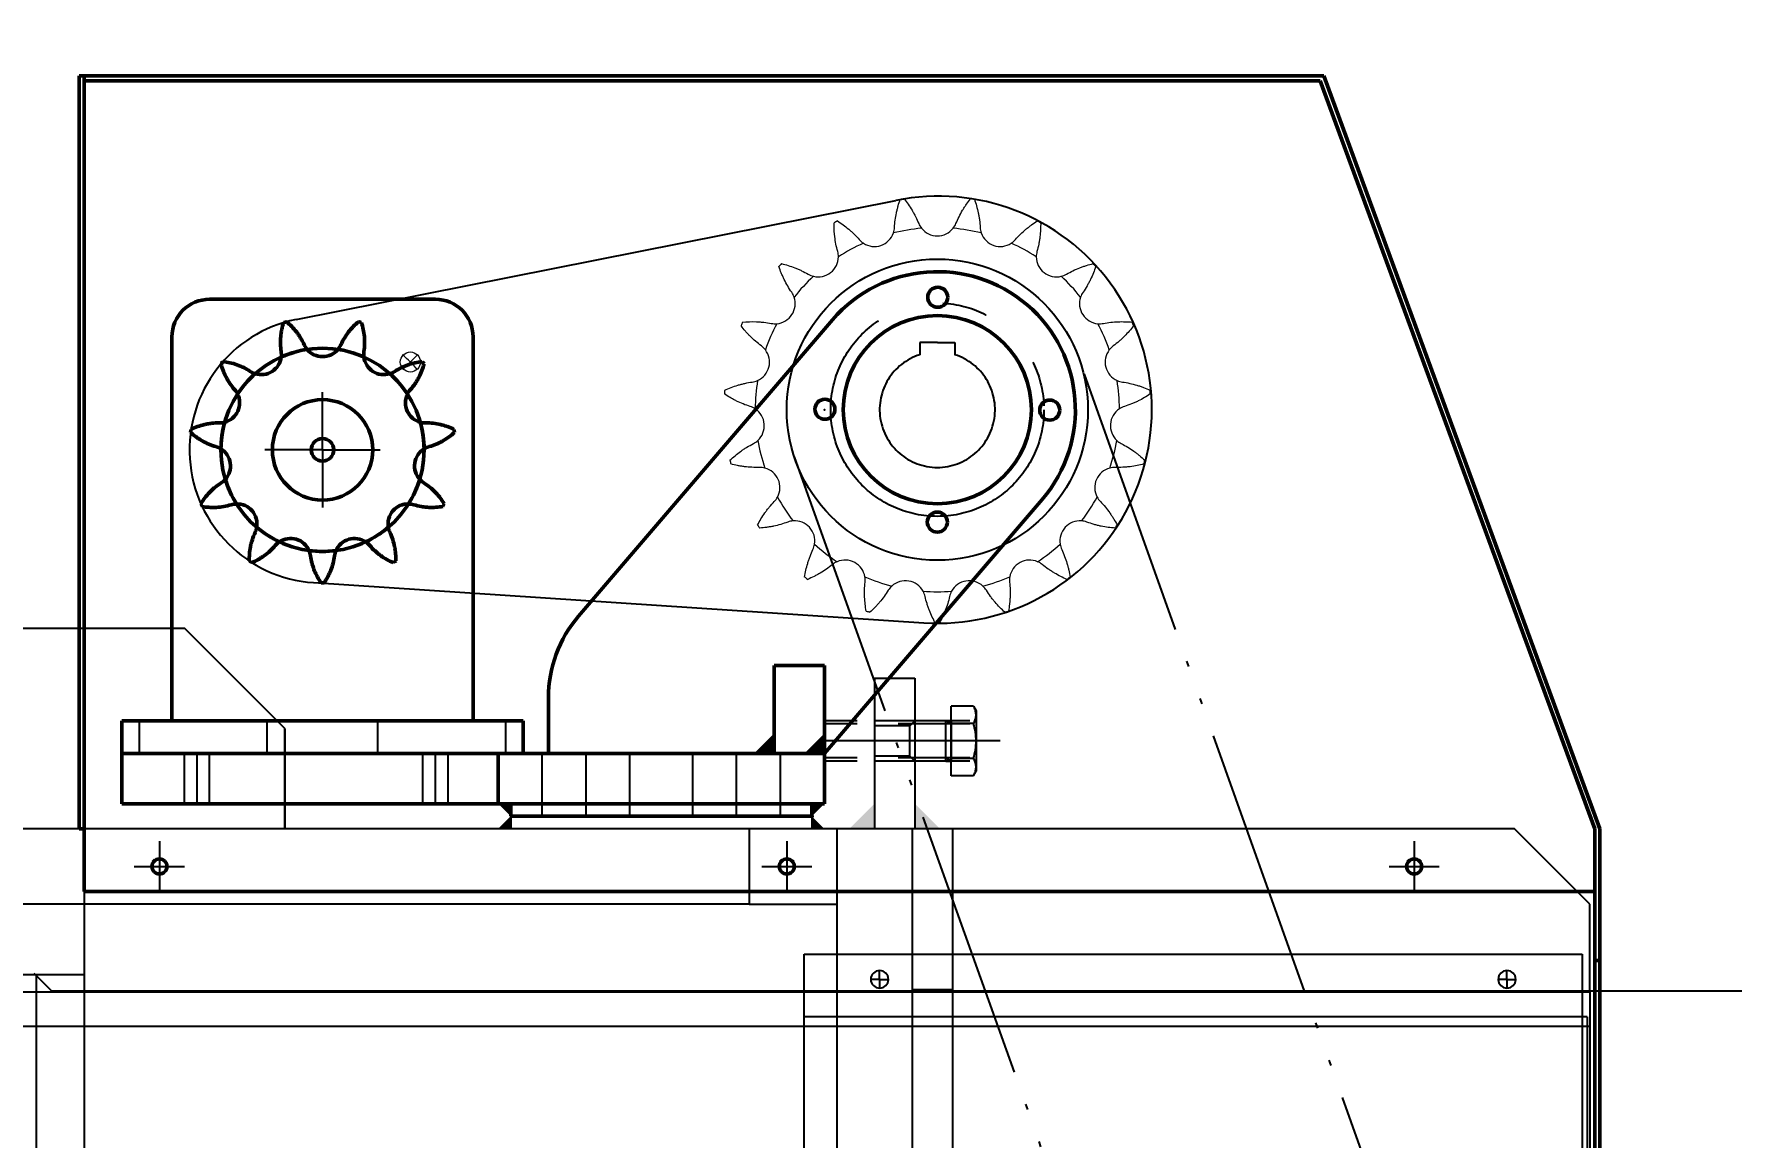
# Model space of a CAD drawing. Header units: millimetres. Extents: x -1204 to 13934, y -5982 to 4710.
# Drawn here: x 5530 to 6206, y 1377 to 1816 of the extents above; entities that cross this region are included whole.
import ezdxf

# ---------------------------------------------------------------- set-up
doc = ezdxf.new("R2010")
doc.units = ezdxf.units.MM
doc.header["$LTSCALE"] = 18
for name, pattern in [('AM_ISO02W050', [7.5, 6, -1.5]), ('AM_ISO08W050', [13, 9.75, -1.5, 0.25, -1.5]), ('AM_ISO08W050x2', [7.625, 6, -0.75, 0.125, -0.75]), ('AM_ISO09W050', [8.5, 6, -0.75, 0.125, -0.75, 0.125, -0.75]), ('CENTER', [7, 4, -1, 1, -1]), ('CENTER2', [11.25, 7.5, -1.5, 0.75, -1.5]), ('GEN4A', [16.25, 9.75, -1.5, 1, -1.5, 1, -1.5]), ('GEN7', [15, 10, -2.5, 0, -2.5]), ('GEN7A', [7.5, 5, -1.25, 0, -1.25]), ('HIDDEN', [9.525, 6.35, -3.175])]:
    doc.linetypes.add(name, pattern=pattern)
for name, color, linetype in [('3A', 6, 'GEN4A'), ('4', 1, 'CENTER'), ('6', 2, 'Continuous'), ('7', 4, 'GEN7'), ('7A', 4, 'GEN7A'), ('XY_THICK', 7, 'Continuous')]:
    doc.layers.add(name, color=color, linetype=linetype)
for name, color, linetype, lineweight in [('AM_0', 7, 'Continuous', 50), ('AM_3', 6, 'AM_ISO02W050', 25), ('AM_5', 3, 'Continuous', 25), ('AM_7', 4, 'AM_ISO08W050', 25)]:
    doc.layers.add(name, color=color, linetype=linetype, lineweight=lineweight)
doc.layers.add('AM_INV', color=253, linetype='Continuous', lineweight=0, plot=False)
doc.styles.get("Standard").update_dxf_attribs({"font": 'ISOCP.SHX', "bigfont": 'GBCBIG.SHX'})
doc.dimstyles.new('AM_GB$0', dxfattribs={"dimtxt": 3.5, "dimasz": 2.5, "dimexe": 3, "dimexo": 0, "dimgap": 1.5, "dimtad": 1, "dimdsep": 46, "dimtxsty": 'Standard', "dimcen": 0, "dimclrd": 256, "dimclre": 256, "dimclrt": 2, "dimadec": 0, "dimazin": 2, "dimtp": 0.1, "dimtm": 0.1, "dimtfac": 0.71, "dimtmove": 0, "dimatfit": 3, "dimfxl": 1, "dimlwd": -1, "dimlwe": -1, "dimarcsym": 1})

# ---------------------------------------------------------------- blocks, each defined once
blk = doc.blocks.new('A$C1559262B')
for p, q in [((45.09, 555), (29.09, 555)), ((29.09, 555), (29.09, 495)), ((45.09, 555), (45.09, 495)), ((29.09, 536), (29.09, 524)), ((95.09, 15), (350.09, 15))]:
    blk.add_line(p, q)
at = {"layer": 'AM_0'}
for points in [[(29.09, 495), (29.09, 505), (19.09, 495)], [(45.09, 495), (55.09, 495), (45.09, 505)], [(70.09, 495), (70.09, 500), (65.09, 495)], [(190.09, 495), (195.09, 495), (190.09, 500)], [(95.09, 45), (85.09, 45), (95.09, 35)], [(350.09, 45), (350.09, 35), (360.09, 45)]]:
    blk.add_solid(points, dxfattribs=at)
at = {"layer": 'AM_3', "ltscale": 0.5}
for p, q in [((29.09, 538), (45.09, 538)), ((29.09, 538), (31.09, 536)), ((31.09, 536), (45.09, 536)), ((31.09, 524), (31.09, 536)), ((29.09, 522), (31.09, 524)), ((29.09, 522), (45.09, 522)), ((31.09, 524), (45.09, 524)), ((95.09, 465), (60.09, 465)), ((30.09, 431), (14.09, 431)), ((30.09, 109), (14.09, 109)), ((385.09, 103), (360.09, 103)), ((95.09, 75), (60.09, 75))]:
    blk.add_line(p, q, dxfattribs=at)
at = {"layer": 'AM_3'}
for p, q in [((95.09, 35), (146.44, 35)), ((146.44, 35), (163.73, 35)), ((163.73, 35), (291.44, 35)), ((291.44, 35), (308.73, 35)), ((308.73, 35), (350.09, 35))]:
    blk.add_line(p, q, dxfattribs=at)
at = {"layer": 'AM_7'}
for p, q in [((26.09, 530), (48.09, 530)), ((398.73, 270), (0, 270))]:
    blk.add_line(p, q, dxfattribs=at)
at = {"layer": 'XY_THICK'}
for p, q in [((280.09, 535), (320.09, 575)), ((466.09, 575), (320.09, 575)), ((280.09, 495), (280.09, 535)), ((280.09, 535), (280.09, 495)), ((14.09, 495), (14.09, 45)), ((14.09, 495), (360.09, 495)), ((30.09, 495), (30.09, 45)), ((60.09, 495), (60.09, 45)), ((70.09, 500), (190.09, 500)), ((70.09, 500), (70.09, 495)), ((95.09, 495), (95.09, 465)), ((190.09, 500), (190.09, 495)), ((256.31, 495), (360.09, 495)), ((280.09, 495), (360.09, 495)), ((359.09, 495), (385.09, 495)), ((360.09, 495), (360.09, 45)), ((360.09, 495), (360.09, 465)), ((385.09, 465), (385.09, 495)), ((95.09, 465), (360.09, 465)), ((360.09, 465), (466.09, 465)), ((385.09, 465), (385.09, 435)), ((385.09, 437), (360.09, 437)), ((385.09, 435), (385.09, 45)), ((360.09, 430), (60.09, 430)), ((360.09, 110), (60.09, 110)), ((95.09, 75), (360.09, 75)), ((95.09, 45), (95.09, 75)), ((385.09, 45), (14.09, 45)), ((95.09, 15), (95.09, 45)), ((350.09, 15), (350.09, 45))]:
    blk.add_line(p, q, dxfattribs=at)
for radius in [35, 30]:
    blk.add_circle((466.09, 520), radius, dxfattribs=at)
blk.add_arc((466.09, 520), 55, 270, 90, dxfattribs=at)
blk = doc.blocks.new('A$C4BEC5526')
at = {"layer": 'XY_THICK'}
for p, q in [((447, 1238.97), (447, 788.97)), ((463, 1238.97), (463, 788.97)), ((493, 1238.97), (493, 788.97)), ((793, 1238.97), (793, 788.97))]:
    blk.add_line(p, q, dxfattribs=at)
at = {"linetype": 'CENTER2'}
blk.add_blockref('A$C1559262B', (432.91, 743.97), dxfattribs=at)
blk = doc.blocks.new('A$C6D24733D')
for p, q in [((325, 217), (325, 217)), ((35, 206), (125, 206)), ((182.04, 79.74), (283.24, 197.8)), ((20, 110.32), (20, 191)), ((140, 38), (140, 191)), ((280, 25), (366.76, 126.2)), ((20, 38), (20, 110.32)), ((260, 60.01), (260, 25)), ((280, 60.01), (260, 60.01)), ((280, 60.01), (280, 25)), ((170, 25), (170, 47.2)), ((0, 38), (60, 38)), ((0, 38), (0, 25)), ((60, 38), (160, 38)), ((160, 38), (160, 25)), ((192, 25), (0, 25)), ((0, 5), (0, 25)), ((0, 25), (60, 25)), ((40, 25), (192, 25)), ((60, 25), (160, 25)), ((150, 5), (150, 25)), ((275, 25), (167.89, 25)), ((275, 25), (167.89, 25)), ((177.89, 25), (280, 25)), ((280, 5), (280, 25)), ((0, 5), (280, 5)), ((155, 0), (155, 5)), ((275, 5), (275, 0)), ((155, 0), (275, 0))]:
    blk.add_line(p, q)
for centre, radius in [((325.16, 206.79), 4), ((325, 162), 37.5), ((80, 146), 40.5), ((80, 146), 20), ((280.21, 162.16), 4), ((369.79, 161.84), 4), ((80, 146), 4.5), ((325, 117.21), 4)]:
    blk.add_circle(centre, radius)
at = {"color": 7, "linetype": 'Continuous', "lineweight": 15, "ltscale": 4}
for centre, radius, start, end in [((325, 162), 85.09, 98.96049, 99.98688), ((325, 162), 85.09, 80.01312, 81.03951), ((325, 162), 85.09, 117.90785, 118.93425), ((325, 162), 85.09, 61.06575, 62.09215), ((299.92, 235.05), 8.02, 237.00122, 340.89351), ((325, 162), 72.57, 94.99189, 103.95548), ((325, 239.24), 8.02, 218.05385, 321.94615), ((325, 162), 72.57, 76.04452, 85.00811), ((350.08, 235.05), 8.02, 199.10649, 302.99878), ((325, 162), 72.57, 113.93926, 122.90284), ((325, 162), 72.57, 57.09716, 66.06074), ((325, 162), 85.09, 136.85522, 137.88162), ((277.56, 222.95), 8.02, 255.94859, 359.84088), ((372.44, 222.95), 8.02, 180.15912, 284.05141), ((325, 162), 85.09, 42.11838, 43.14478), ((325, 162), 72.57, 132.88663, 141.85021), ((325, 162), 72.57, 38.14979, 47.11337), ((260.34, 204.25), 8.02, 274.89596, 18.78825), ((389.66, 204.25), 8.02, 161.21175, 265.10404), ((325, 162), 85.09, 155.80259, 156.82899), ((325, 162), 72.57, 151.834, 160.79758), ((325, 162), 72.57, 19.20242, 28.166), ((325, 162), 85.09, 23.17101, 24.19741), ((399.88, 180.96), 8.02, 142.26438, 246.15667), ((325, 162), 85.09, 174.74996, 175.77636), ((325, 162), 72.57, 170.78137, 179.74495), ((325, 162), 72.57, 0.25505, 9.21863), ((325, 162), 85.09, 4.22364, 5.25004), ((401.97, 155.62), 8.02, 123.31701, 227.2093), ((325, 162), 72.57, 341.30768, 350.27126), ((395.73, 130.97), 8.02, 104.36964, 208.26194), ((325, 162), 85.09, 345.27627, 346.30267), ((325, 162), 72.57, 322.36031, 331.3239), ((381.83, 109.69), 8.02, 85.42227, 189.31457), ((325, 162), 85.09, 326.32891, 327.3553), ((325, 162), 72.57, 303.41295, 312.37653), ((361.76, 94.07), 8.02, 66.47491, 170.3672), ((325, 162), 72.57, 284.46558, 293.42916), ((325, 162), 85.09, 307.38154, 308.40794), ((337.71, 85.81), 8.02, 47.52754, 151.41983), ((325, 162), 85.09, 288.43417, 289.46057), ((325, 162), 85.09, 269.4868, 270.5132)]:
    blk.add_arc(centre, radius, start, end, dxfattribs=at)
for centre, radius, start, end in [((325, 162), 55, 319.39521, 139.39521), ((35, 191), 15, 90, 180), ((125, 191), 15, 0, 90), ((80, 146), 53.01, 105.71176, 107.01551), ((80, 146), 53.01, 72.98449, 74.28824), ((55.59, 183.99), 8.02, 252.57777, 352.87677), ((80, 146), 40.49, 98.74601, 113.98126), ((80, 191.16), 8.02, 219.8505, 320.1495), ((80, 146), 40.49, 66.01874, 81.25399), ((104.41, 183.99), 8.02, 187.12323, 287.42223), ((80, 146), 53.01, 138.43904, 139.74278), ((80, 146), 40.49, 131.47329, 146.70853), ((80, 146), 40.49, 33.29147, 48.52671), ((80, 146), 53.01, 40.25722, 41.56096), ((38.92, 164.76), 8.02, 285.30505, 25.60404), ((121.08, 164.76), 8.02, 154.39596, 254.69495), ((80, 146), 40.49, 164.20056, 179.4358), ((80, 146), 40.49, 0.5642, 15.79944), ((80, 146), 53.01, 171.16631, 172.47005), ((80, 146), 53.01, 7.52995, 8.83369), ((35.3, 139.57), 8.02, 318.03232, 58.33132), ((124.7, 139.57), 8.02, 121.66868, 221.96768), ((80, 146), 40.49, 196.92783, 212.16308), ((80, 146), 40.49, 327.83692, 343.07217), ((80, 146), 53.01, 203.89358, 205.19733), ((45.87, 116.43), 8.02, 350.75959, 91.05859), ((114.13, 116.43), 8.02, 88.94141, 189.24041), ((80, 146), 53.01, 334.80267, 336.10642), ((80, 146), 40.49, 229.6551, 244.89035), ((80, 146), 40.49, 295.10965, 310.3449), ((67.28, 102.67), 8.02, 23.48686, 123.78586), ((92.72, 102.67), 8.02, 56.21414, 156.51314), ((80, 146), 53.01, 236.62086, 237.9246), ((80, 146), 40.49, 262.38238, 277.61762), ((80, 146), 53.01, 302.0754, 303.37914), ((80, 146), 53.01, 269.34813, 270.65187), ((220, 47.2), 50, 139.39521, 180)]:
    blk.add_arc(centre, radius, start, end)
at = {"color": 7, "linetype": 'Continuous', "lineweight": 15, "ltscale": 2}
for centre, radius, start, end in [((250.12, 180.96), 8.02, 293.84333, 37.73562), ((248.03, 155.62), 8.02, 312.7907, 56.68299), ((325, 162), 72.57, 189.72874, 198.69232), ((325, 162), 85.09, 193.69733, 194.72373), ((254.27, 130.97), 8.02, 331.73806, 75.63036), ((325, 162), 72.57, 208.6761, 217.63969), ((325, 162), 85.09, 212.6447, 213.67109), ((268.17, 109.69), 8.02, 350.68543, 94.57773), ((325, 162), 72.57, 227.62347, 236.58705), ((288.24, 94.07), 8.02, 9.6328, 113.52509), ((325, 162), 85.09, 231.59206, 232.61846), ((325, 162), 72.57, 246.57084, 255.53442), ((312.29, 85.81), 8.02, 28.58017, 132.47246), ((325, 162), 72.57, 265.51821, 274.48179), ((325, 162), 85.09, 250.53943, 251.56583)]:
    blk.add_arc(centre, radius, start, end, dxfattribs=at)
for points in [[(307.93, 234.58), (308.05, 236.59), (308.31, 238.53), (308.81, 240.87), (308.91, 241.34), (309.14, 242.26), (309.26, 242.72), (309.65, 244.08), (309.93, 244.95), (310.24, 245.8)], [(311.75, 246.06), (312.88, 244.65), (313.95, 243.13), (315.18, 241.07), (315.42, 240.65), (315.89, 239.79), (316.12, 239.36), (316.79, 238.03), (317.2, 237.12), (317.58, 236.19)], [(332.42, 236.19), (333.18, 238.05), (334.07, 239.8), (335.29, 241.86), (335.54, 242.26), (336.06, 243.06), (336.32, 243.46), (337.13, 244.61), (337.69, 245.35), (338.25, 246.06)], [(339.76, 245.8), (340.37, 244.1), (340.89, 242.32), (341.38, 239.97), (341.48, 239.5), (341.64, 238.54), (341.72, 238.05), (341.92, 236.57), (342.01, 235.58), (342.07, 234.58)], [(285.17, 237.2), (286.7, 236.23), (288.21, 235.14), (290.04, 233.59), (290.4, 233.28), (291.12, 232.62), (291.48, 232.28), (292.55, 231.24), (293.23, 230.52), (293.9, 229.76)], [(356.1, 229.76), (357.43, 231.27), (358.84, 232.64), (360.67, 234.19), (361.04, 234.49), (361.78, 235.08), (362.16, 235.37), (363.3, 236.2), (364.06, 236.72), (364.83, 237.2)], [(285.29, 225.1), (284.75, 227.04), (284.37, 228.96), (284.07, 231.34), (284.02, 231.82), (283.94, 232.76), (283.91, 233.24), (283.83, 234.65), (283.82, 235.57), (283.83, 236.47)], [(366.17, 236.47), (366.2, 234.66), (366.11, 232.81), (365.81, 230.43), (365.75, 229.95), (365.59, 228.99), (365.5, 228.5), (365.21, 227.04), (364.98, 226.07), (364.71, 225.1)], [(266.95, 208.78), (265.81, 210.45), (264.83, 212.14), (263.78, 214.3), (263.57, 214.73), (263.19, 215.6), (263, 216.03), (262.47, 217.34), (262.16, 218.21), (261.88, 219.07)], [(262.91, 220.19), (264.67, 219.78), (266.45, 219.23), (268.68, 218.36), (269.13, 218.18), (270.03, 217.79), (270.48, 217.59), (271.82, 216.95), (272.71, 216.49), (273.58, 215.99)], [(376.42, 215.99), (378.17, 216.99), (379.94, 217.83), (382.17, 218.7), (382.62, 218.86), (383.52, 219.18), (383.97, 219.32), (385.32, 219.74), (386.21, 219.98), (387.09, 220.19)], [(388.12, 219.07), (387.56, 217.35), (386.87, 215.62), (385.82, 213.47), (385.6, 213.04), (385.14, 212.18), (384.9, 211.74), (384.15, 210.46), (383.62, 209.61), (383.05, 208.78)], [(247.38, 196.88), (249.18, 197.06), (251.04, 197.12), (253.43, 197.02), (253.92, 197), (254.89, 196.92), (255.38, 196.87), (256.86, 196.71), (257.85, 196.56), (258.84, 196.37)], [(391.16, 196.37), (393.14, 196.75), (395.09, 196.96), (397.48, 197.06), (397.96, 197.07), (398.91, 197.08), (399.39, 197.07), (400.8, 197.03), (401.72, 196.97), (402.62, 196.88)], [(254.9, 187.4), (253.29, 188.6), (251.81, 189.89), (250.11, 191.58), (249.78, 191.93), (249.13, 192.62), (248.82, 192.97), (247.89, 194.04), (247.31, 194.76), (246.77, 195.48)], [(403.23, 195.48), (402.14, 194.04), (400.93, 192.63), (399.24, 190.93), (398.89, 190.6), (398.18, 189.93), (397.81, 189.6), (396.68, 188.63), (395.9, 188), (395.1, 187.4)], [(240.26, 169.79), (241.91, 170.54), (243.64, 171.2), (245.94, 171.89), (246.41, 172.02), (247.35, 172.26), (247.83, 172.38), (249.28, 172.7), (250.27, 172.88), (251.26, 173.02)], [(398.74, 173.02), (400.73, 172.74), (402.64, 172.31), (404.94, 171.63), (405.4, 171.48), (406.3, 171.18), (406.74, 171.02), (408.06, 170.52), (408.91, 170.16), (409.74, 169.79)], [(250.45, 163.26), (248.53, 163.87), (246.72, 164.61), (244.56, 165.66), (244.14, 165.88), (243.3, 166.33), (242.89, 166.56), (241.67, 167.27), (240.89, 167.76), (240.14, 168.27)], [(409.86, 168.27), (408.37, 167.25), (406.76, 166.31), (404.61, 165.26), (404.17, 165.05), (403.28, 164.66), (402.82, 164.46), (401.44, 163.91), (400.51, 163.57), (399.55, 163.26)], [(242.33, 141.85), (243.64, 143.1), (245.06, 144.29), (247.01, 145.68), (247.41, 145.96), (248.23, 146.5), (248.64, 146.76), (249.91, 147.54), (250.78, 148.02), (251.68, 148.48)], [(398.32, 148.48), (400.12, 147.56), (401.78, 146.54), (403.74, 145.15), (404.12, 144.86), (404.87, 144.28), (405.24, 143.99), (406.33, 143.09), (407.02, 142.47), (407.67, 141.85)], [(254.08, 138.99), (252.07, 138.94), (250.11, 139.05), (247.73, 139.35), (247.26, 139.42), (246.32, 139.57), (245.86, 139.65), (244.47, 139.92), (243.57, 140.14), (242.7, 140.37)], [(407.3, 140.37), (405.55, 139.9), (403.73, 139.53), (401.35, 139.23), (400.87, 139.18), (399.9, 139.09), (399.41, 139.06), (397.92, 138.98), (396.92, 138.97), (395.92, 138.99)], [(253.35, 116.1), (254.18, 117.7), (255.15, 119.29), (256.54, 121.24), (256.82, 121.63), (257.42, 122.41), (257.73, 122.79), (258.68, 123.94), (259.34, 124.68), (260.04, 125.41)], [(389.96, 125.41), (391.36, 123.96), (392.6, 122.45), (394, 120.5), (394.27, 120.1), (394.79, 119.31), (395.05, 118.91), (395.78, 117.7), (396.23, 116.9), (396.65, 116.1)], [(265.4, 117.21), (263.51, 116.51), (261.62, 115.98), (259.28, 115.49), (258.81, 115.4), (257.87, 115.24), (257.4, 115.16), (256, 114.97), (255.09, 114.88), (254.18, 114.82)], [(395.82, 114.82), (394.01, 114.94), (392.17, 115.19), (389.82, 115.67), (389.35, 115.78), (388.4, 116.02), (387.93, 116.14), (386.5, 116.55), (385.55, 116.86), (384.6, 117.21)], [(272.13, 95.32), (272.4, 97.11), (272.8, 98.92), (273.48, 101.22), (273.63, 101.68), (273.94, 102.61), (274.1, 103.07), (274.63, 104.47), (275.02, 105.39), (275.44, 106.3)], [(374.56, 106.3), (375.41, 104.47), (376.1, 102.64), (376.78, 100.34), (376.91, 99.88), (377.15, 98.96), (377.26, 98.5), (377.56, 97.12), (377.73, 96.21), (377.87, 95.32)], [(283.17, 100.28), (281.61, 99.01), (280, 97.89), (277.94, 96.67), (277.52, 96.43), (276.69, 95.97), (276.27, 95.75), (275.01, 95.12), (274.17, 94.73), (273.34, 94.38)], [(376.66, 94.38), (374.99, 95.08), (373.33, 95.91), (371.27, 97.14), (370.86, 97.39), (370.04, 97.92), (369.63, 98.19), (368.41, 99.05), (367.61, 99.65), (366.83, 100.28)], [(296.65, 81.77), (296.32, 83.55), (296.11, 85.39), (296.01, 87.79), (295.99, 88.27), (295.99, 89.25), (295.99, 89.74), (296.04, 91.23), (296.11, 92.22), (296.21, 93.23)], [(305.47, 90.05), (304.41, 88.33), (303.25, 86.75), (301.7, 84.93), (301.39, 84.57), (300.75, 83.86), (300.42, 83.52), (299.44, 82.51), (298.77, 81.87), (298.09, 81.27)], [(351.91, 81.27), (350.56, 82.48), (349.25, 83.8), (347.7, 85.63), (347.4, 86), (346.79, 86.77), (346.49, 87.16), (345.62, 88.36), (345.06, 89.19), (344.53, 90.05)], [(353.79, 93.23), (354, 91.22), (354.06, 89.26), (353.96, 86.87), (353.93, 86.39), (353.85, 85.44), (353.81, 84.97), (353.65, 83.57), (353.51, 82.66), (353.35, 81.77)], [(324.24, 76.91), (323.35, 78.49), (322.55, 80.16), (321.67, 82.39), (321.51, 82.85), (321.18, 83.77), (321.03, 84.24), (320.59, 85.66), (320.33, 86.62), (320.1, 87.6)], [(329.9, 87.6), (329.45, 85.64), (328.86, 83.77), (327.99, 81.54), (327.81, 81.1), (327.43, 80.22), (327.24, 79.79), (326.63, 78.52), (326.21, 77.7), (325.76, 76.91)]]:
    blk.add_open_spline(points, degree=3, knots=[0, 0, 0, 0, 0.5, 0.5, 0.625, 0.625, 0.75, 0.75, 1, 1, 1, 1], dxfattribs=at)
for points in [[(307.5, 232.43), (307.74, 233.12), (307.88, 233.84), (307.93, 234.58)], [(317.58, 236.19), (317.87, 235.5), (318.23, 234.87), (318.69, 234.3)], [(331.31, 234.3), (331.77, 234.87), (332.13, 235.5), (332.42, 236.19)], [(342.07, 234.58), (342.12, 233.84), (342.26, 233.12), (342.5, 232.43)], [(285.58, 222.93), (285.58, 223.66), (285.48, 224.39), (285.29, 225.1)], [(293.9, 229.76), (294.38, 229.2), (294.94, 228.73), (295.55, 228.33)], [(354.45, 228.33), (355.06, 228.73), (355.61, 229.2), (356.1, 229.76)], [(364.71, 225.1), (364.52, 224.39), (364.42, 223.66), (364.42, 222.93)], [(273.58, 215.99), (274.22, 215.62), (274.9, 215.35), (275.61, 215.17)], [(374.39, 215.17), (375.1, 215.35), (375.78, 215.62), (376.42, 215.99)], [(267.93, 206.83), (267.69, 207.52), (267.37, 208.17), (266.95, 208.78)], [(383.05, 208.78), (382.63, 208.18), (382.31, 207.52), (382.07, 206.83)], [(258.84, 196.37), (259.56, 196.23), (260.29, 196.19), (261.02, 196.26)], [(388.98, 196.26), (389.71, 196.19), (390.44, 196.23), (391.16, 196.37)], [(256.47, 185.87), (256.02, 186.45), (255.5, 186.96), (254.9, 187.4)], [(395.1, 187.4), (394.5, 186.96), (393.98, 186.45), (393.53, 185.87)], [(251.26, 173.02), (251.99, 173.13), (252.69, 173.33), (253.37, 173.63)], [(396.63, 173.63), (397.3, 173.33), (398, 173.13), (398.74, 173.02)], [(252.43, 162.32), (251.82, 162.73), (251.16, 163.04), (250.45, 163.26)], [(399.55, 163.26), (398.84, 163.04), (398.18, 162.73), (397.57, 162.32)], [(251.68, 148.48), (252.34, 148.82), (252.93, 149.24), (253.47, 149.74)], [(396.53, 149.74), (397.06, 149.24), (397.66, 148.82), (398.32, 148.48)], [(256.26, 138.74), (255.55, 138.92), (254.82, 139.01), (254.08, 138.99)], [(395.92, 138.99), (395.18, 139.01), (394.45, 138.92), (393.74, 138.74)], [(260.04, 125.41), (260.55, 125.94), (260.98, 126.53), (261.33, 127.18)], [(388.67, 127.18), (389.02, 126.53), (389.45, 125.94), (389.96, 125.41)], [(267.53, 117.68), (266.8, 117.62), (266.09, 117.47), (265.4, 117.21)], [(384.6, 117.21), (383.91, 117.47), (383.2, 117.62), (382.47, 117.68)], [(275.44, 106.3), (275.75, 106.97), (275.97, 107.67), (276.09, 108.39)], [(373.91, 108.39), (374.03, 107.67), (374.25, 106.97), (374.56, 106.3)], [(285.04, 101.42), (284.37, 101.13), (283.74, 100.75), (283.17, 100.28)], [(296.21, 93.23), (296.29, 93.96), (296.27, 94.69), (296.14, 95.41)], [(353.86, 95.41), (353.73, 94.69), (353.71, 93.96), (353.79, 93.23)], [(366.83, 100.28), (366.26, 100.75), (365.64, 101.13), (364.96, 101.42)], [(306.87, 91.73), (306.33, 91.24), (305.86, 90.67), (305.47, 90.05)], [(320.1, 87.6), (319.94, 88.32), (319.68, 89.01), (319.33, 89.65)], [(330.67, 89.65), (330.32, 89.01), (330.06, 88.33), (329.9, 87.6)], [(344.53, 90.05), (344.14, 90.67), (343.67, 91.23), (343.13, 91.73)]]:
    blk.add_open_spline(points, degree=3, dxfattribs=at)
for points, knots in [([(63.51, 185.19), (63.36, 186.2), (63.27, 187.2), (63.22, 189.17), (63.25, 190.15), (63.38, 191.61), (63.43, 192.09), (63.58, 193.05), (63.66, 193.52), (63.95, 194.91), (64.2, 195.81), (64.49, 196.69)], [0, 0, 0, 0, 0.25, 0.25, 0.5, 0.5, 0.625, 0.625, 0.75, 0.75, 1, 1, 1, 1]), ([(65.64, 197.03), (67.08, 195.87), (68.41, 194.53), (69.91, 192.61), (70.2, 192.21), (70.76, 191.4), (71.03, 190.98), (71.8, 189.7), (72.26, 188.81), (72.68, 187.88)], [0, 0, 0, 0, 0.5, 0.5, 0.625, 0.625, 0.75, 0.75, 1, 1, 1, 1]), ([(87.32, 187.88), (87.74, 188.81), (88.2, 189.7), (89.22, 191.39), (89.78, 192.2), (90.67, 193.35), (90.98, 193.73), (91.62, 194.46), (91.94, 194.81), (92.94, 195.82), (93.64, 196.45), (94.36, 197.03)], [0, 0, 0, 0, 0.25, 0.25, 0.5, 0.5, 0.625, 0.625, 0.75, 0.75, 1, 1, 1, 1]), ([(95.51, 196.69), (96.09, 194.94), (96.49, 193.1), (96.71, 190.67), (96.74, 190.18), (96.77, 189.19), (96.77, 188.69), (96.73, 187.2), (96.64, 186.2), (96.49, 185.19)], [0, 0, 0, 0, 0.5, 0.5, 0.625, 0.625, 0.75, 0.75, 1, 1, 1, 1]), ([(44.94, 170.06), (44.27, 170.82), (43.66, 171.61), (42.54, 173.24), (42.04, 174.08), (41.36, 175.38), (41.14, 175.82), (40.75, 176.7), (40.56, 177.14), (40.06, 178.47), (39.77, 179.36), (39.54, 180.26)], [0, 0, 0, 0, 0.25, 0.25, 0.5, 0.5, 0.625, 0.625, 0.75, 0.75, 1, 1, 1, 1]), ([(40.33, 181.17), (42.17, 180.97), (44.01, 180.56), (46.31, 179.76), (46.77, 179.58), (47.68, 179.2), (48.13, 178.99), (49.47, 178.33), (50.35, 177.83), (51.2, 177.28)], [0, 0, 0, 0, 0.5, 0.5, 0.625, 0.625, 0.75, 0.75, 1, 1, 1, 1]), ([(108.8, 177.28), (109.66, 177.83), (110.53, 178.33), (112.3, 179.2), (113.2, 179.58), (114.58, 180.07), (115.04, 180.22), (115.97, 180.48), (116.44, 180.6), (117.82, 180.92), (118.75, 181.07), (119.67, 181.17)], [0, 0, 0, 0, 0.25, 0.25, 0.5, 0.5, 0.625, 0.625, 0.75, 0.75, 1, 1, 1, 1]), ([(120.46, 180.26), (120, 178.47), (119.33, 176.71), (118.21, 174.55), (117.97, 174.12), (117.46, 173.27), (117.19, 172.85), (116.35, 171.62), (115.73, 170.82), (115.06, 170.06)], [0, 0, 0, 0, 0.5, 0.5, 0.625, 0.625, 0.75, 0.75, 1, 1, 1, 1]), ([(27.62, 154.14), (29.27, 154.97), (31.04, 155.62), (33.41, 156.18), (33.89, 156.28), (34.86, 156.45), (35.36, 156.52), (36.84, 156.69), (37.84, 156.75), (38.86, 156.74)], [0, 0, 0, 0, 0.5, 0.5, 0.625, 0.625, 0.75, 0.75, 1, 1, 1, 1]), ([(121.14, 156.74), (122.16, 156.75), (123.16, 156.69), (125.12, 156.47), (126.09, 156.3), (127.51, 155.96), (127.98, 155.84), (128.91, 155.56), (129.36, 155.41), (130.7, 154.92), (131.56, 154.55), (132.38, 154.14)], [0, 0, 0, 0, 0.25, 0.25, 0.5, 0.5, 0.625, 0.625, 0.75, 0.75, 1, 1, 1, 1]), ([(37.5, 147.29), (36.52, 147.56), (35.58, 147.9), (33.76, 148.67), (32.88, 149.1), (31.61, 149.82), (31.19, 150.08), (30.38, 150.6), (29.99, 150.88), (28.84, 151.72), (28.12, 152.32), (27.44, 152.95)], [0, 0, 0, 0, 0.25, 0.25, 0.5, 0.5, 0.625, 0.625, 0.75, 0.75, 1, 1, 1, 1]), ([(132.56, 152.95), (131.2, 151.69), (129.69, 150.57), (127.58, 149.36), (127.14, 149.13), (126.25, 148.69), (125.8, 148.48), (124.43, 147.9), (123.48, 147.56), (122.5, 147.29)], [0, 0, 0, 0, 0.5, 0.5, 0.625, 0.625, 0.75, 0.75, 1, 1, 1, 1]), ([(31.53, 124.53), (32.48, 126.12), (33.61, 127.62), (35.3, 129.37), (35.65, 129.72), (36.38, 130.39), (36.75, 130.72), (37.91, 131.66), (38.72, 132.25), (39.58, 132.79)], [0, 0, 0, 0, 0.5, 0.5, 0.625, 0.625, 0.75, 0.75, 1, 1, 1, 1]), ([(120.42, 132.79), (121.28, 132.25), (122.09, 131.66), (123.62, 130.41), (124.34, 129.75), (125.35, 128.7), (125.68, 128.34), (126.31, 127.6), (126.61, 127.23), (127.47, 126.1), (128, 125.32), (128.47, 124.53)], [0, 0, 0, 0, 0.25, 0.25, 0.5, 0.5, 0.625, 0.625, 0.75, 0.75, 1, 1, 1, 1]), ([(43.55, 124.1), (42.58, 123.81), (41.6, 123.58), (39.66, 123.24), (38.68, 123.13), (37.22, 123.05), (36.74, 123.04), (35.77, 123.05), (35.29, 123.06), (33.87, 123.15), (32.94, 123.27), (32.03, 123.43)], [0, 0, 0, 0, 0.25, 0.25, 0.5, 0.5, 0.625, 0.625, 0.75, 0.75, 1, 1, 1, 1]), ([(127.97, 123.43), (126.15, 123.11), (124.27, 122.98), (121.84, 123.1), (121.35, 123.14), (120.36, 123.25), (119.87, 123.32), (118.4, 123.58), (117.42, 123.81), (116.45, 124.1)], [0, 0, 0, 0, 0.5, 0.5, 0.625, 0.625, 0.75, 0.75, 1, 1, 1, 1]), ([(50.83, 101.73), (50.77, 103.58), (50.91, 105.46), (51.38, 107.85), (51.49, 108.33), (51.74, 109.29), (51.88, 109.76), (52.34, 111.18), (52.71, 112.12), (53.14, 113.04)], [0, 0, 0, 0, 0.5, 0.5, 0.625, 0.625, 0.75, 0.75, 1, 1, 1, 1]), ([(106.86, 113.04), (107.29, 112.12), (107.66, 111.18), (108.27, 109.3), (108.51, 108.36), (108.8, 106.92), (108.88, 106.44), (109.01, 105.49), (109.06, 105.01), (109.18, 103.59), (109.2, 102.66), (109.17, 101.73)], [0, 0, 0, 0, 0.25, 0.25, 0.5, 0.5, 0.625, 0.625, 0.75, 0.75, 1, 1, 1, 1]), ([(61.18, 107.87), (60.51, 107.1), (59.82, 106.38), (58.36, 105.04), (57.6, 104.42), (56.42, 103.57), (56.02, 103.3), (55.2, 102.78), (54.79, 102.53), (53.54, 101.84), (52.7, 101.43), (51.85, 101.08)], [0, 0, 0, 0, 0.25, 0.25, 0.5, 0.5, 0.625, 0.625, 0.75, 0.75, 1, 1, 1, 1]), ([(79.4, 92.99), (78.35, 94.51), (77.45, 96.17), (76.55, 98.43), (76.39, 98.9), (76.08, 99.84), (75.94, 100.31), (75.56, 101.76), (75.36, 102.74), (75.22, 103.75)], [0, 0, 0, 0, 0.5, 0.5, 0.625, 0.625, 0.75, 0.75, 1, 1, 1, 1]), ([(84.78, 103.75), (84.64, 102.74), (84.44, 101.76), (83.94, 99.85), (83.64, 98.92), (83.1, 97.56), (82.91, 97.11), (82.5, 96.23), (82.29, 95.8), (81.62, 94.55), (81.13, 93.75), (80.6, 92.99)], [0, 0, 0, 0, 0.25, 0.25, 0.5, 0.5, 0.625, 0.625, 0.75, 0.75, 1, 1, 1, 1]), ([(108.15, 101.08), (106.45, 101.79), (104.8, 102.7), (102.82, 104.12), (102.43, 104.42), (101.66, 105.04), (101.28, 105.37), (100.18, 106.38), (99.48, 107.1), (98.82, 107.87)], [0, 0, 0, 0, 0.5, 0.5, 0.625, 0.625, 0.75, 0.75, 1, 1, 1, 1])]:
    blk.add_open_spline(points, degree=3, knots=knots)
for points in [[(63.54, 182.99), (63.64, 183.73), (63.63, 184.46), (63.51, 185.19)], [(72.68, 187.88), (72.98, 187.21), (73.37, 186.59), (73.84, 186.02)], [(86.16, 186.02), (86.63, 186.59), (87.02, 187.21), (87.32, 187.88)], [(96.49, 185.19), (96.37, 184.46), (96.37, 183.73), (96.46, 182.99)], [(51.2, 177.28), (51.82, 176.87), (52.48, 176.56), (53.18, 176.34)], [(106.82, 176.34), (107.52, 176.56), (108.18, 176.87), (108.8, 177.28)], [(46.16, 168.22), (45.84, 168.89), (45.43, 169.5), (44.94, 170.06)], [(115.06, 170.06), (114.57, 169.5), (114.16, 168.89), (113.84, 168.22)], [(38.86, 156.74), (39.6, 156.73), (40.33, 156.83), (41.04, 157.02)], [(118.96, 157.02), (119.67, 156.83), (120.4, 156.73), (121.14, 156.74)], [(39.51, 146.4), (38.88, 146.79), (38.21, 147.08), (37.5, 147.29)], [(122.5, 147.29), (121.79, 147.08), (121.12, 146.79), (120.49, 146.4)], [(39.58, 132.79), (40.21, 133.19), (40.77, 133.66), (41.26, 134.21)], [(118.74, 134.21), (119.23, 133.66), (119.79, 133.19), (120.42, 132.79)], [(45.72, 124.45), (44.98, 124.43), (44.26, 124.32), (43.55, 124.1)], [(116.45, 124.1), (115.74, 124.32), (115.01, 124.43), (114.28, 124.45)], [(53.14, 113.04), (53.45, 113.71), (53.67, 114.41), (53.79, 115.14)], [(106.21, 115.14), (106.33, 114.41), (106.55, 113.71), (106.86, 113.04)], [(62.82, 109.34), (62.2, 108.93), (61.66, 108.44), (61.18, 107.87)], [(98.82, 107.87), (98.34, 108.44), (97.8, 108.93), (97.18, 109.34)], [(75.22, 103.75), (75.12, 104.48), (74.93, 105.19), (74.63, 105.87)], [(85.37, 105.87), (85.07, 105.19), (84.88, 104.48), (84.78, 103.75)]]:
    blk.add_open_spline(points, degree=3)
blk.add_point((275, 0))
at = {"layer": '3A'}
for p, q in [((325, 188.8), (318, 188.8)), ((318, 188.8), (318, 183.91)), ((325, 188.8), (332, 188.8)), ((332, 188.8), (332, 183.91)), ((25, 5), (25, 25)), ((35, 5), (35, 25)), ((120, 5), (120, 25)), ((130, 5), (130, 25)), ((167.5, 0), (167.5, 25)), ((202.5, 0), (202.5, 25)), ((227.5, 0), (227.5, 25)), ((262.5, 0), (262.5, 25))]:
    blk.add_line(p, q, dxfattribs=at)
at = {"layer": '3A', "ltscale": 2}
for p, q in [((7, 25), (7, 38)), ((58, 25), (58, 38)), ((102, 25), (102, 38)), ((153, 25), (153, 38))]:
    blk.add_line(p, q, dxfattribs=at)
at = {"layer": '3A'}
blk.add_circle((325, 162), 42.5, dxfattribs=at)
blk.add_arc((325, 162), 23, 107.71893, 72.28107, dxfattribs=at)
at = {"layer": '6'}
for p, q in [((69.45, 197.95), (308.46, 245.39)), ((76.44, 93.11), (319.68, 77.1))]:
    blk.add_line(p, q, dxfattribs=at)
for centre, radius, start, end in [((325.39, 162), 85.09, 266.14941, 101.47874), ((80, 146), 53.01, 101.47874, 266.14941)]:
    blk.add_arc(centre, radius, start, end, dxfattribs=at)
at = {"layer": '7'}
for q in [(80, 169), (57, 146), (103, 146), (80, 123)]:
    blk.add_line((80, 146), q, dxfattribs=at)
blk.add_point((280, 162), dxfattribs=at)
at = {"layer": '7A'}
for p, q in [((80, 146), (80, 153.5)), ((80, 146), (72.5, 146)), ((80, 146), (87.5, 146)), ((80, 146), (80, 138.5)), ((30, 5), (30, 25)), ((125, 5), (125, 25))]:
    blk.add_line(p, q, dxfattribs=at)
at = {"layer": '7A', "linetype": 'HIDDEN', "ltscale": 0.5}
for p, q in [((185, 0), (185, 25)), ((245, 0), (245, 25))]:
    blk.add_line(p, q, dxfattribs=at)
at = {"layer": 'AM_0'}
for points in [[(260, 25), (260, 33), (252, 25)], [(155, 5), (150, 5), (155, 0)], [(275, 5), (275, 0), (280, 5)]]:
    blk.add_solid(points, dxfattribs=at)
at = {"layer": 'AM_3'}
blk.add_solid([(280, 25), (280, 33), (272, 25)], dxfattribs=at)
at = {"layer": 'AM_INV'}
blk.add_line((117.96, 183.96), (112.04, 178.04), dxfattribs=at)
blk.add_circle((115, 181), 4, dxfattribs=at)
at = {"layer": 'AM_INV', "ltscale": 3}
blk.add_arc((80, 146), 49.5, 40.15062, 49.84938, dxfattribs=at)
blk = doc.blocks.new('A$C2D8A26A4')
blk.add_circle((10, 10), 3)
at = {"layer": '7A'}
for p, q in [((10, 20), (10, 0)), ((20, 10), (0, 10))]:
    blk.add_line(p, q, dxfattribs=at)
blk = doc.blocks.new('A$C7CC26354')
for p, q in [((115.88, 750), (5.88, 450)), ((117.28, 748), (7.88, 450)), ((611.88, 750), (115.88, 750)), ((609.88, 748), (117.28, 748)), ((609.88, 750), (609.88, 425)), ((611.88, 750), (611.88, 450)), ((5.88, 450), (5.88, 0)), ((7.88, 450), (7.88, 0)), ((611.88, 450), (609.88, 450)), ((7.88, 425), (609.88, 425)), ((5.88, 397.5), (7.88, 397.5)), ((5.88, 0), (7.88, 0))]:
    blk.add_line(p, q)
at = {"layer": '4', "linetype": 'CENTER', "ltscale": 0.1}
blk.add_line((18.56, 225), (0, 225), dxfattribs=at)
for p in [(69.88, 425), (319.88, 425), (569.88, 425)]:
    blk.add_blockref('A$C2D8A26A4', p)
blk = doc.blocks.new('A$C13026FA7')
at = {"layer": '4', "linetype": 'HIDDEN', "ltscale": 0.25}
for p, q in [((50.45, 21.86), (50.45, 27.72)), ((59.37, 27.72), (50.45, 27.72)), ((59.37, 27.72), (60.45, 25.86)), ((0, 5.86), (0, 21.86)), ((0, 21.86), (0, 20.63)), ((13, 21.86), (0, 21.86)), ((0, 7.09), (0, 20.63)), ((13, 20.63), (0, 20.63)), ((58, 21.86), (29, 21.86)), ((58, 20.63), (29, 20.63)), ((48.45, 5.86), (48.45, 21.86)), ((48.45, 20.63), (50.45, 21.86)), ((48.45, 21.86), (50.45, 21.86)), ((50.45, 5.86), (50.45, 21.86)), ((50.45, 21.86), (50.45, 5.86)), ((59.37, 20.79), (50.45, 20.79)), ((60.45, 25.86), (60.45, 1.86)), ((13, 7.09), (0, 7.09)), ((58, 7.09), (29, 7.09)), ((48.45, 7.09), (50.45, 5.86)), ((59.37, 6.93), (50.45, 6.93)), ((13, 5.86), (0, 5.86)), ((58, 5.86), (29, 5.86)), ((48.45, 5.86), (50.45, 5.86)), ((50.45, 0), (50.45, 5.86)), ((59.37, 0), (50.45, 0)), ((59.37, 0), (60.45, 1.86))]:
    blk.add_line(p, q, dxfattribs=at)
at = {"layer": '4', "linetype": 'AM_ISO08W050x2'}
blk.add_line((70, 13.86), (0, 13.86), dxfattribs=at)
at = {"layer": '4'}
blk.add_line((0, 7.09), (0, 5.86), dxfattribs=at)
at = {"layer": '4', "linetype": 'HIDDEN', "ltscale": 0.25}
for centre, radius, start, end in [((54.32, 24.26), 6.12, 325.55313, 25.55313), ((37.54, 13.86), 22.91, 342.38753, 17.61247), ((54.32, 3.46), 6.12, 334.44687, 34.44687)]:
    blk.add_arc(centre, radius, start, end, dxfattribs=at)
blk = doc.blocks.new('A$C659E5345')
for p, q in [((339.56, 357.47), (29.56, 357.47)), ((29.56, 357.47), (29.56, 182.47)), ((339.56, 182.47), (339.56, 357.47)), ((27.56, 332.47), (27.56, 182.47)), ((27.56, 32.47), (27.56, 182.47)), ((29.56, 7.47), (29.56, 182.47)), ((339.56, 182.47), (339.56, 7.47)), ((339.56, 7.47), (29.56, 7.47))]:
    blk.add_line(p, q)
at = {"ltscale": 2}
for p, q in [((27.56, 332.47), (339.56, 332.47)), ((27.56, 32.47), (339.56, 32.47))]:
    blk.add_line(p, q, dxfattribs=at)
for centre in [(59.56, 347.47), (309.56, 347.47), (59.56, 17.47), (309.56, 17.47)]:
    blk.add_circle(centre, 3.5)
at = {"layer": 'AM_7', "linetype": 'AM_ISO08W050x2'}
for p, q in [((59.56, 347.47), (56.06, 347.47)), ((59.56, 347.47), (59.56, 350.97)), ((59.56, 347.47), (63.06, 347.47)), ((59.56, 347.47), (59.56, 343.97)), ((309.56, 347.47), (306.06, 347.47)), ((309.56, 347.47), (309.56, 350.97)), ((309.56, 347.47), (313.06, 347.47)), ((309.56, 347.47), (309.56, 343.97)), ((59.56, 17.47), (59.56, 20.97)), ((309.56, 17.47), (309.56, 20.97)), ((59.56, 17.47), (56.06, 17.47)), ((59.56, 17.47), (59.56, 13.97)), ((59.56, 17.47), (63.06, 17.47)), ((309.56, 17.47), (306.06, 17.47)), ((309.56, 17.47), (309.56, 13.97)), ((309.56, 17.47), (313.06, 17.47))]:
    blk.add_line(p, q, dxfattribs=at)
blk = doc.blocks.new('A$C69DB56EE')
for p, q in [((360.4, 391), (361.4, 390)), ((361.4, 148.82), (361.4, 390)), ((361.4, 390), (367.4, 384)), ((367.4, 384), (1171.4, 384)), ((367.4, 384), (1171.4, 384))]:
    blk.add_line(p, q)
at = {"layer": 'Defpoints', "color": 0, "linetype": 'ByBlock'}
blk.add_point((361.4, 390), dxfattribs=at)
blk = doc.blocks.new('*D106')
at = {"layer": 'AM_5', "transparency": 16777216}
for p, q in [((585.17, 1469.69), (585.17, 2173.66)), ((6343.17, 1433.15), (6343.17, 2173.66)), ((660.17, 2083.66), (6268.17, 2083.66))]:
    blk.add_line(p, q, dxfattribs=at)
for points in [[(660.17, 2096.16), (660.17, 2071.16), (585.17, 2083.66)], [(6268.17, 2096.16), (6268.17, 2071.16), (6343.17, 2083.66)]]:
    blk.add_solid(points, dxfattribs=at)
at = {"layer": 'Defpoints', "color": 0, "transparency": 16777216}
for p in [(6343.17, 2083.66), (585.17, 1469.69), (6343.17, 1433.15)]:
    blk.add_point(p, dxfattribs=at)
at = {"layer": 'AM_5', "color": 2, "transparency": 16777216, "insert": (3127.88, 2181.16), "char_height": 105, "attachment_point": 5}
blk.add_mtext('5758', dxfattribs=at)
blk = doc.blocks.new('*D107')
at = {"layer": 'AM_5', "transparency": 16777216}
for p, q in [((585.17, 1469.69), (585.17, 2441.38)), ((7685.17, 1414.69), (7685.17, 2441.38)), ((660.17, 2351.38), (7610.17, 2351.38))]:
    blk.add_line(p, q, dxfattribs=at)
for points in [[(660.17, 2363.88), (660.17, 2338.88), (585.17, 2351.38)], [(7610.17, 2363.88), (7610.17, 2338.88), (7685.17, 2351.38)]]:
    blk.add_solid(points, dxfattribs=at)
at = {"layer": 'Defpoints', "color": 0, "transparency": 16777216}
for p in [(7685.17, 2351.38), (585.17, 1469.69), (7685.17, 1414.69)]:
    blk.add_point(p, dxfattribs=at)
at = {"layer": 'AM_5', "color": 2, "transparency": 16777216, "insert": (3770.88, 2454.13), "char_height": 105, "attachment_point": 5}
blk.add_mtext('(7100)', dxfattribs=at)

msp = doc.modelspace()

# ---------------------------------------------------------------- linework, layer by layer
at = {"color": 3, "linetype": 'AM_ISO09W050'}
for p, q in [((6087.93, 1290.93), (5947.14, 1685.51)), ((5972.37, 1258.58), (5833.2, 1647.87))]:
    msp.add_line(p, q, dxfattribs=at)
for p, q in [((6120.17, 1499.69), (5850.17, 1499.69)), ((5850.17, 1499.69), (5850.17, 1434.69)), ((5850.17, 1499.69), (5850.17, 1434.69)), ((6120.17, 1499.69), (5850.17, 1499.69)), ((6150.17, 1469.69), (6120.17, 1499.69)), ((6150.17, 1469.69), (6120.17, 1499.69)), ((6150.17, 1434.69), (6150.17, 1469.69)), ((6150.17, 1434.69), (6150.17, 1469.69)), ((585.17, 1434.69), (6150.17, 1434.69)), ((885.17, 1434.69), (5850.17, 1434.69)), ((5850.17, 1434.69), (6150.17, 1434.69)), ((6150.17, 1434.69), (6150.17, 1114.69)), ((6150.17, 1434.69), (6150.17, 1114.69)), ((6150.17, 1420.84), (585.17, 1420.84))]:
    msp.add_line(p, q)
at = {"color": 3}
msp.add_circle((5890.17, 1666.69), 60, dxfattribs=at)

# ---------------------------------------------------------------- block references
at = {"xscale": -1}
msp.add_blockref('A$C4BEC5526', (6343.17, 260.72), dxfattribs=at)
for name, p in [('A$C13026FA7', (5845.17, 1520.83)), ('A$C69DB56EE', (5169.77, 1051.15))]:
    msp.add_blockref(name, p)
at = {"color": 6, "linetype": 'AM_ISO09W050', "xscale": -1}
msp.add_blockref('A$C659E5345', (6176.72, 1092.22), dxfattribs=at)
at = {"layer": 'AM_0', "xscale": -1}
msp.add_blockref('A$C7CC26354', (6160.05, 1049.69), dxfattribs=at)
at = {"layer": 'AM_0'}
msp.add_blockref('A$C6D24733D', (5565.17, 1504.69), dxfattribs=at)

# ---------------------------------------------------------------- dimensions: what is measured, and where the dimension line sits
at = {"layer": 'AM_5'}
dim = msp.add_linear_dim(base=(7685.17, 2351.38), p1=(585.17, 1469.69), p2=(7685.17, 1414.69), text='(<>)', dimstyle='AM_GB$0', override={"dimscale": 30, "dimdec": 0}, dxfattribs=at)
dim.commit()
dim.dimension.update_dxf_attribs({"geometry": '*D107', "text_midpoint": (3770.88, 2351.38), "dimtype": 160})
dim = msp.add_linear_dim(base=(6343.17, 2083.66), p1=(585.17, 1469.69), p2=(6343.17, 1433.15), dimstyle='AM_GB$0', override={"dimscale": 30, "dimdec": 0}, dxfattribs=at)
dim.commit()
dim.dimension.update_dxf_attribs({"geometry": '*D106', "text_midpoint": (3127.88, 2083.66), "dimtype": 160})

doc.saveas('drawing.dxf')
